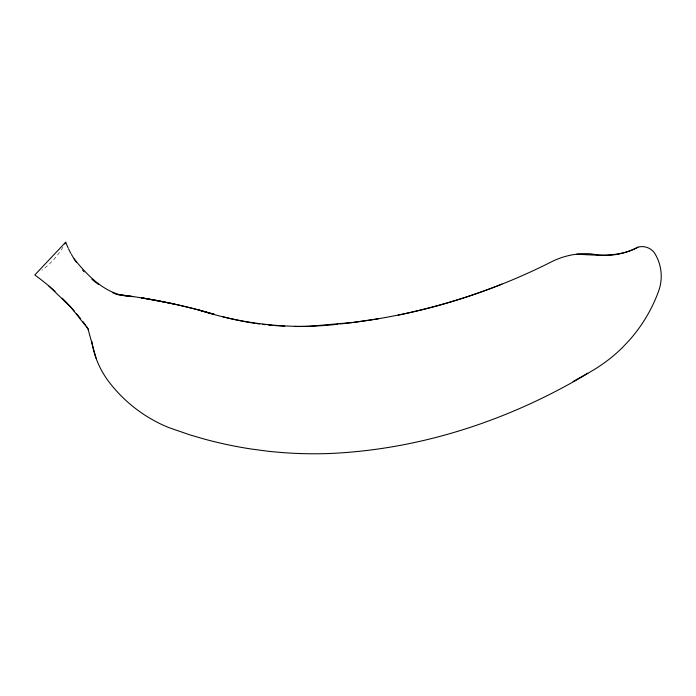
<?xml version="1.0" encoding="UTF-8"?>
<svg xmlns="http://www.w3.org/2000/svg" width="696" height="696" viewBox="0 0 696 696"><rect width="100%" height="100%" fill="white"/><g stroke="black" fill="none" stroke-linecap="round" stroke-linejoin="round"><path stroke-width="0.52" stroke-dasharray="3.48 2.61" d="M82.276 269.709L84.381 272.014M62.927 247.202A80.414 80.414 0 0 1 41.934 270.257M84.347 272.049A92.29 92.29 0 0 1 82.258 269.726"/><path stroke-width="1.04" d="M68.138 247.967A92.29 92.29 0 0 1 65.702 242.217L34.8 274.972A235.535 235.535 0 0 1 55.001 291.38M573.121 381.547L587.763 373.186M91.759 341.336A89.001 89.001 0 0 0 109.072 382.034A142.845 142.845 0 0 0 168.562 427.492L189.877 434.87L204.937 439.246A418.905 418.905 0 0 0 250.934 448.963L266.472 451.043A418.905 418.905 0 0 0 329.077 453.522C422.107 449.59 512.9 419.123 592.148 370.794A153.129 153.129 0 0 0 622.537 347.443L629.14 340.466A153.129 153.129 0 0 0 658.564 291.293A43.726 43.726 0 0 0 654.284 252.622A15.434 15.434 0 0 0 638.032 247.132C619.205 257.607 597.472 255.249 576.888 254.17M501.92 284.125C450.112 304.639 395.537 318.263 340.083 323.945M398.234 315.114C451.365 304.274 503.008 286.317 551.406 261.861A75.986 75.986 0 0 1 590.243 253.779L598.351 255.049A69.922 69.922 0 0 0 638.032 247.132M378.241 318.811L352.915 322.457L308.981 326.311A296.279 296.279 0 0 1 294.46 326.485M337.943 324.197C291.015 329.782 243.217 324.327 198.29 309.868C179.481 305.074 160.524 300.803 141.34 297.818L174.035 304.004M274.163 325.519L282.854 326.102A296.279 296.279 0 0 0 284.786 326.198M74.15 258.912C89.053 277.434 107.767 296.522 133.11 296.566L116.615 294.417A92.29 92.29 0 0 1 112.796 292.738M198.29 309.868L214.316 314.357A580.682 580.682 0 0 0 116.615 294.417M48.981 286.1L70.601 306.945L87.931 328.677L96.074 358.257M62.275 298.271A235.535 235.535 0 0 1 74.594 311.434M76.551 313.713A235.535 235.535 0 0 1 80.371 318.359M82.85 321.5A235.535 235.535 0 0 1 85.878 325.493M65.702 242.217A80.414 80.414 0 0 1 64.815 243.896M98.423 284.368A92.29 92.29 0 0 1 91.863 279.244M76.473 262.366A92.29 92.29 0 0 1 71.462 254.449M70.957 253.535A92.29 92.29 0 0 1 68.582 248.907M86.608 326.528A29.841 29.841 0 0 1 88.531 329.791M272.232 325.363A296.279 296.279 0 0 1 268.378 324.988M265.489 324.684A296.279 296.279 0 0 1 262.61 324.353M259.721 323.988A296.279 296.279 0 0 1 256.85 323.596M254.927 323.318A296.279 296.279 0 0 1 239.676 320.647M238.728 320.456A296.279 296.279 0 0 1 222.703 316.706"/></g></svg>
